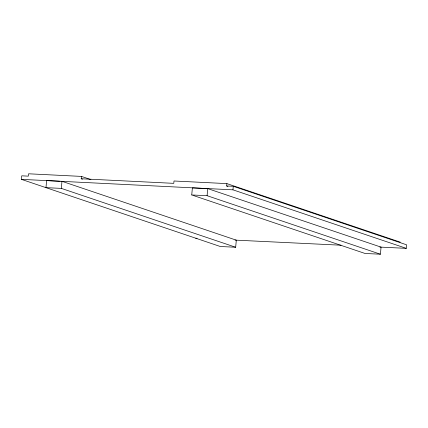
<?xml version="1.0" encoding="UTF-8"?>
<svg xmlns="http://www.w3.org/2000/svg" width="428" height="428" viewBox="0 0 428 428"><rect width="100%" height="100%" fill="white"/><g stroke="black" fill="none" stroke-linecap="round" stroke-linejoin="round"><path stroke-width="0.64" d="M235.668 247.245L61.327 188.39L45.973 187.651L46.62 180.573L61.969 181.311L236.31 240.167L235.668 247.245L220.313 246.507L21.4 179.359L21.721 175.822L28.334 176.149L28.548 173.789L81.432 176.406L90.929 179.61M61.327 188.39L61.969 181.311M82.486 179.193L81.218 178.765L81.432 176.406M191.739 194.959L192.381 187.881L207.735 188.62L381.059 247.133L380.417 254.211L365.063 253.472L191.739 194.959L207.093 195.698L380.417 254.211M207.093 195.698L207.735 188.62M227.931 186.394L226.663 185.971L226.877 183.612L173.993 180.991L173.779 183.35L81.218 178.765M233.276 186.298L406.6 244.811L406.279 248.347L232.955 189.834L233.276 186.298L226.663 185.971M195.74 238.214L197.067 238.278M235.031 240.108L341.03 245.207M379.78 247.074L406.279 248.347M21.4 179.359L59.594 181.253M60.883 181.311L232.955 189.834M226.877 183.612L400.234 242.13"/></g></svg>
